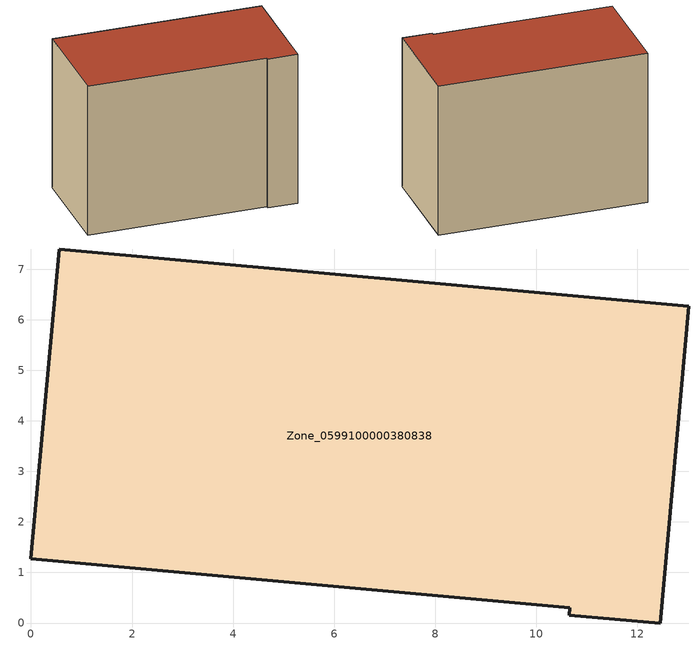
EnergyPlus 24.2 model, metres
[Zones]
Zone_0599100000380838
 floor ground (C_G): 0.56,7.4 13.02,6.27 12.45,0 10.65,0.16 10.66,0.3 0,1.27 z0
 wall outside (C_F): 13.02,6.27 0.56,7.4 0,1.27 10.66,0.3 10.65,0.16 12.45,0 13.02,6.27 z0:9.46
 roof outside (C_R): 12.45,0 13.02,6.27 0.56,7.4 0,1.27 10.66,0.3 10.65,0.16 z9.46
[BUILDING]
Pand.0599100000380838: North Axis=0; Terrain=City; Loads Convergence Tolerance Value=0.04; Temperature Convergence Tolerance Value=0.4; Solar Distribution=FullExterior; Maximum Number of Warmup Days=25; Minimum Number of Warmup Days=1
[Site:Location]
Rotterdam.The.Hague.AP_ZH_NLD Design_Conditions: Latitude=51.96; Longitude=4.45; Time Zone=1; Elevation=-4.5
[SITE:GROUNDTEMPERATURE:BUILDINGSURFACE]
18, 18, 18, 18, 18, 18, 18, 18, 18, 18, 18, 18
[MATERIAL] Thermal Absorptance=0.9; Solar Absorptance=0.7; Visible Absorptance=0.7
Name | Roughness | Thickness | Conductivity | Density | Specific Heat
G.TI.1992-2005 | MediumSmooth | 0.15 | 0.06 | 540 | 1210
F.TI.1992-2005 | Rough | 0.3 | 0.12 | 1920 | 840
R.TI.1992-2005 | MediumRough | 0.2 | 0.08 | 1500 | 1000
[CONSTRUCTION]
C_G: G.TI.1992-2005
C_F: F.TI.1992-2005
C_R: R.TI.1992-2005
[ZONE]
Zone_0599100000380838: Type=1; Multiplier=1; Ceiling Height=Autocalculate; Volume=Autocalculate; Floor Area=autocalculate; Part of Total Floor Area=Yes
[ZONEINFILTRATION:DESIGNFLOWRATE]
Infil_Zone_0599100000380838: Zone or ZoneList or Space or SpaceList=Zone_0599100000380838; Schedule=AlwaysOn; Design Flow Rate Calculation Method=Flow/Area; Flow Rate per Floor Area=0.0015; Constant Term Coefficient=1; Temperature Term Coefficient=0; Velocity Term Coefficient=0; Velocity Squared Term Coefficient=0
[HVACTEMPLATE:ZONE:IDEALLOADSAIRSYSTEM]
Zone_0599100000380838: Maximum Heating Supply Air Temperature=50; Minimum Cooling Supply Air Temperature=13; Maximum Heating Supply Air Humidity Ratio=0.0156; Minimum Cooling Supply Air Humidity Ratio=0.0077; Heating Limit=NoLimit; Cooling Limit=NoLimit; Dehumidification Control Type=ConstantSensibleHeatRatio; Cooling Sensible Heat Ratio=0.7; Dehumidification Setpoint=60; Humidification Control Type=None; Humidification Setpoint=30; Outdoor Air Method=None; Outdoor Air Flow Rate per Person=0.00944; Outdoor Air Flow Rate per Zone Floor Area=0; Outdoor Air Flow Rate per Zone=0; Demand Controlled Ventilation Type=None; Outdoor Air Economizer Type=NoEconomizer; Heat Recovery Type=None; Sensible Heat Recovery Effectiveness=0.7; Latent Heat Recovery Effectiveness=0.65
[ZONECONTROL:THERMOSTAT]
ThermostatControl_Zone_0599100000380838: Zone or ZoneList=Zone_0599100000380838; Control Type Schedule=DualSetpointControlType; Control 1=Thermostat_Zone_0599100000380838; Temperature Difference Between Cutout And Setpoint=0
[THERMOSTATSETPOINT:DUALSETPOINT]
Thermostat_Zone_0599100000380838: Heating Setpoint Temperature Schedule=HeatingSetpoint_Zone_0599100000380838; Cooling Setpoint Temperature Schedule=CoolingSetpoint_Zone_0599100000380838
[SCHEDULE:COMPACT]
HeatingSetpoint_Zone_0599100000380838: Through: 12/31, For: AllDays, Until: 24:00, 21
CoolingSetpoint_Zone_0599100000380838: Through: 12/31, For: AllDays, Until: 24:00, 24
DualSetpointControlType: Through: 12/31, For: AllDays, Until: 24:00, 4
AlwaysOn: Through: 12/31, For: AllDays, Until: 24:00, 1
